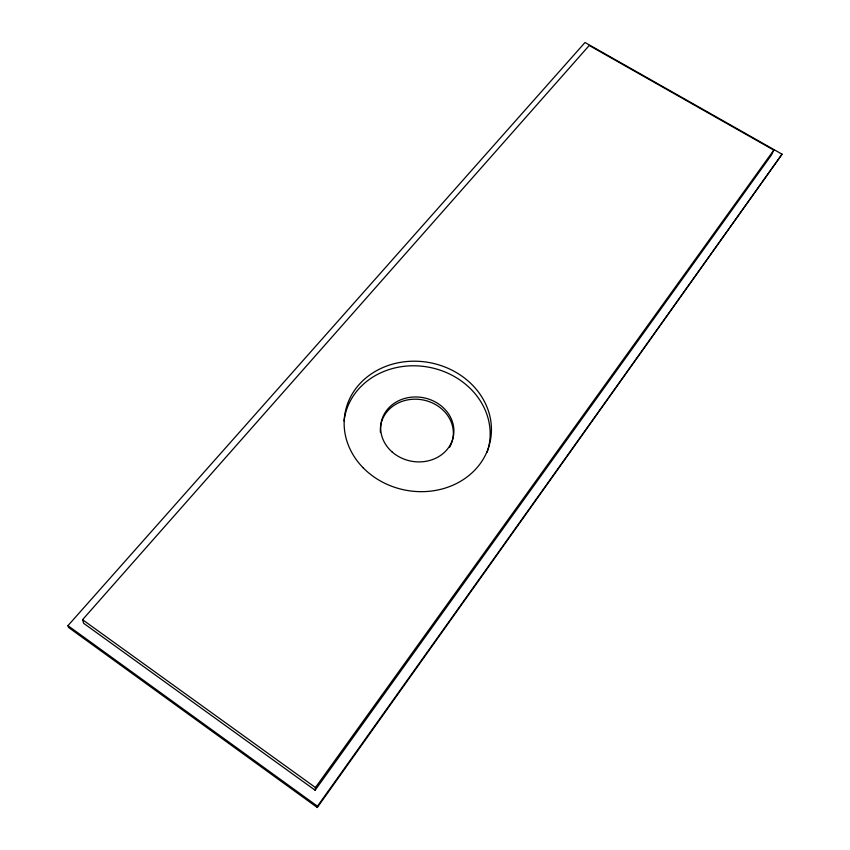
<?xml version="1.0" encoding="UTF-8"?>
<svg xmlns="http://www.w3.org/2000/svg" width="850" height="850" viewBox="0 0 850 850"><rect width="100%" height="100%" fill="white"/><g stroke="black" fill="none" stroke-linecap="round" stroke-linejoin="round"><path stroke-width="1.27" d="M315.116 790.224L315.446 787.536L773.808 150.121L589.231 45.475L82.556 619.703L83.693 623.347L315.116 790.224L771.386 155.104L773.808 150.121M317.305 807.5L317.475 806.214L782.053 154.19L585.013 42.5L67.947 625.664L68.563 627.459L317.305 807.5L782.053 154.19M82.556 619.703L315.446 787.536M67.947 625.664L317.475 806.214M380.449 432.544A36.656 32.247 10.7 0 1 423.767 400.095A36.656 32.247 10.7 0 1 449.608 447.259M344.069 420.952A73.536 64.653 10.7 0 1 431.279 367.71A73.536 64.653 10.7 0 1 487.114 452.264M363.269 467.914A73.95 64.897 10.8 0 0 487.942 449.267A73.95 64.897 10.8 0 0 402.146 362.089A73.95 64.897 10.8 0 0 363.269 467.914M392.158 451.987A36.763 32.311 10.7 0 0 452.912 438.409A36.763 32.311 10.7 0 0 406.767 397.928A36.763 32.311 10.7 0 0 392.158 451.987"/></g></svg>
